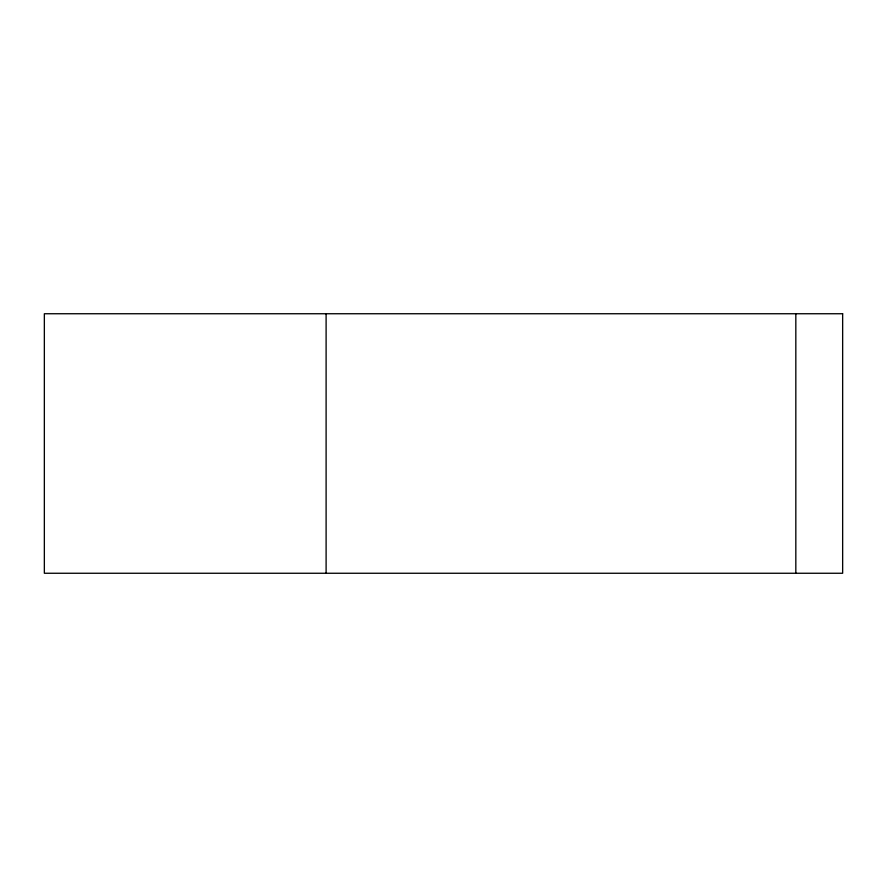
<?xml version="1.0" encoding="UTF-8"?>
<svg xmlns="http://www.w3.org/2000/svg" width="887" height="887" viewBox="0 0 887 887"><rect width="100%" height="100%" fill="white"/><g stroke="black" fill="none" stroke-linecap="round" stroke-linejoin="round"><path stroke-width="1.33" d="M795.827 313.743L795.827 573.257M326.106 313.743L326.106 573.257M842.65 313.743L44.35 313.743L44.35 573.257L842.65 573.257L842.65 313.743"/></g></svg>
